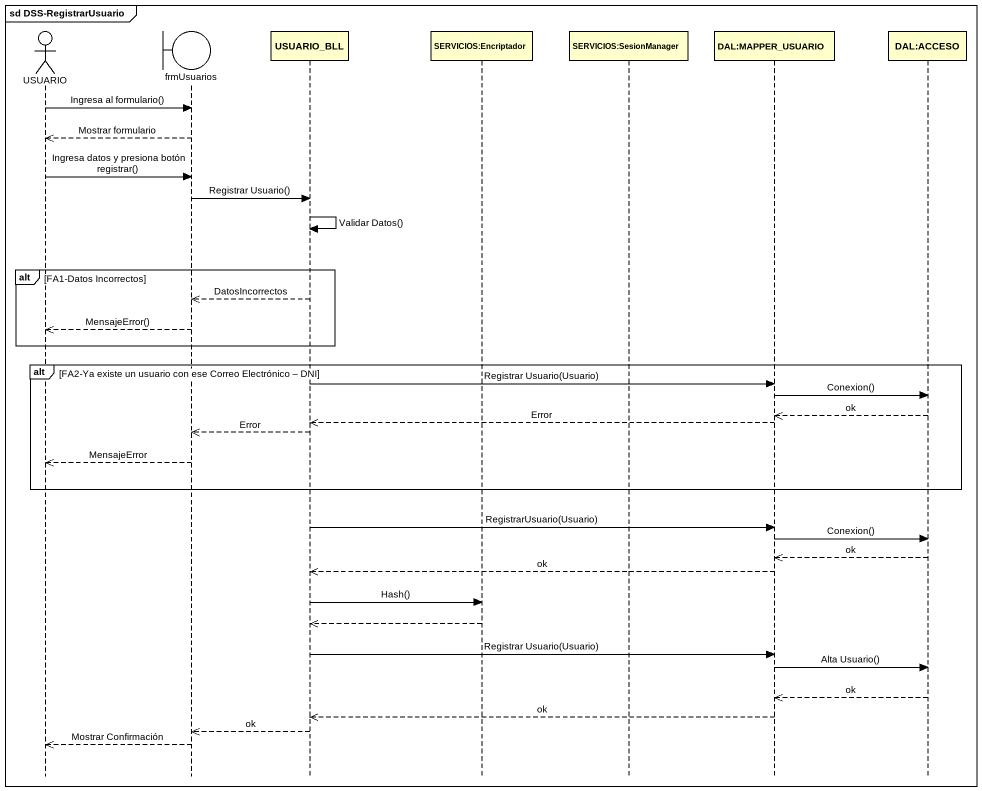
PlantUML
@startuml
mainframe sd DSS-RegistrarUsuario
hide footbox
actor USUARIO
boundary frmUsuarios
participant USUARIO_BLL
participant "SERVICIOS:Encriptador" as SERVICIOS_Encriptador
participant "SERVICIOS:SesionManager" as SERVICIOS_SesionManager
participant "DAL:MAPPER_USUARIO" as DAL_MAPPER_USUARIO
participant "DAL:ACCESO" as DAL_ACCESO

USUARIO -> frmUsuarios : Ingresa al formulario()
frmUsuarios -->> USUARIO : Mostrar formulario
USUARIO -> frmUsuarios : Ingresa datos y presiona botón registrar()
frmUsuarios -> USUARIO_BLL : Registrar Usuario()
USUARIO_BLL -> USUARIO_BLL : Validar Datos()
alt FA1-Datos Incorrectos
  USUARIO_BLL -->> frmUsuarios : DatosIncorrectos
  frmUsuarios -->> USUARIO : MensajeError()
end
alt FA2-Ya existe un usuario con ese Correo Electrónico – DNI
  USUARIO_BLL -> DAL_MAPPER_USUARIO : Registrar Usuario(Usuario)
  DAL_MAPPER_USUARIO -> DAL_ACCESO : Conexion()
  DAL_ACCESO -->> DAL_MAPPER_USUARIO : ok
  DAL_MAPPER_USUARIO -->> USUARIO_BLL : Error
  USUARIO_BLL -->> frmUsuarios : Error
  frmUsuarios -->> USUARIO : MensajeError
end
USUARIO_BLL -> DAL_MAPPER_USUARIO : RegistrarUsuario(Usuario)
DAL_MAPPER_USUARIO -> DAL_ACCESO : Conexion()
DAL_ACCESO -->> DAL_MAPPER_USUARIO : ok
DAL_MAPPER_USUARIO -->> USUARIO_BLL : ok
USUARIO_BLL -> SERVICIOS_Encriptador : Hash()
SERVICIOS_Encriptador -->> USUARIO_BLL
USUARIO_BLL -> DAL_MAPPER_USUARIO : Registrar Usuario(Usuario)
DAL_MAPPER_USUARIO -> DAL_ACCESO : Alta Usuario()
DAL_ACCESO -->> DAL_MAPPER_USUARIO : ok
DAL_MAPPER_USUARIO -->> USUARIO_BLL : ok
USUARIO_BLL -->> frmUsuarios : ok
frmUsuarios -->> USUARIO : Mostrar Confirmación
@enduml
